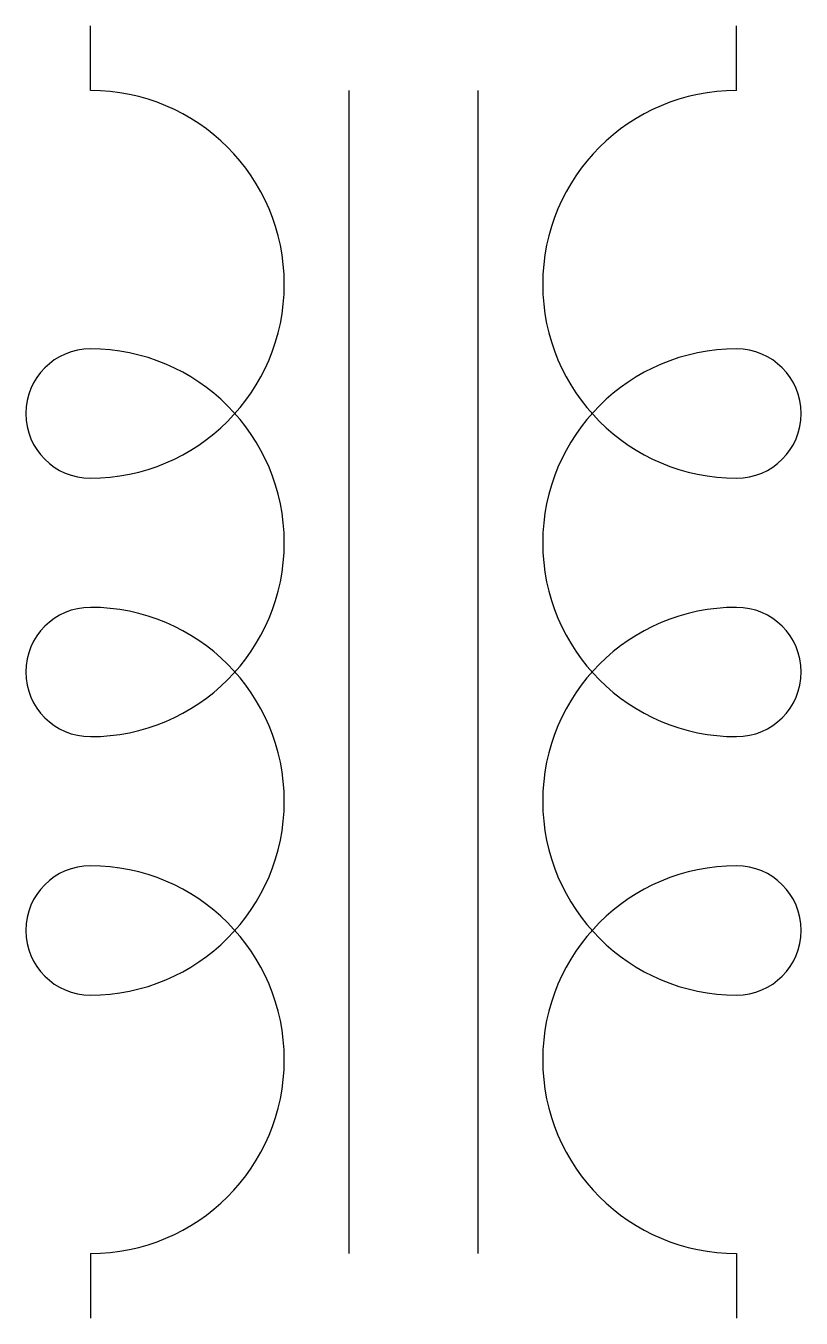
# Model space of a CAD drawing. Header units: millimetres. Extents: x -5 to 55, y 0 to 100.
import ezdxf

# ---------------------------------------------------------------- set-up
doc = ezdxf.new("R2010")
doc.units = ezdxf.units.MM
doc.layers.get('0').update_dxf_attribs({"lineweight": 25, "true_color": 0xffffff})

msp = doc.modelspace()

# ---------------------------------------------------------------- linework, layer by layer
for p, q in [((0, 95), (0, 100)), ((50, 95), (50, 100)), ((20, 95), (20, 5)), ((30, 5), (30, 95)), ((0, 5), (0, 0)), ((50, 5), (50, 0))]:
    msp.add_line(p, q)
for centre, radius, start, end in [((0, 80), 15, 270, 90), ((50, 80), 15, 90, 270), ((0, 70), 5, 90, 270), ((0, 60), 15, 270, 90), ((50, 60), 15, 90, 270), ((50, 70), 5, 270, 90), ((0, 50), 5, 90, 270), ((0, 40), 15, 270, 90), ((50, 40), 15, 90, 270), ((50, 50), 5, 270, 90), ((0, 30), 5, 90, 270), ((0, 20), 15, 270, 90), ((50, 20), 15, 90, 270), ((50, 30), 5, 270, 90)]:
    msp.add_arc(centre, radius, start, end)

doc.saveas('drawing.dxf')
